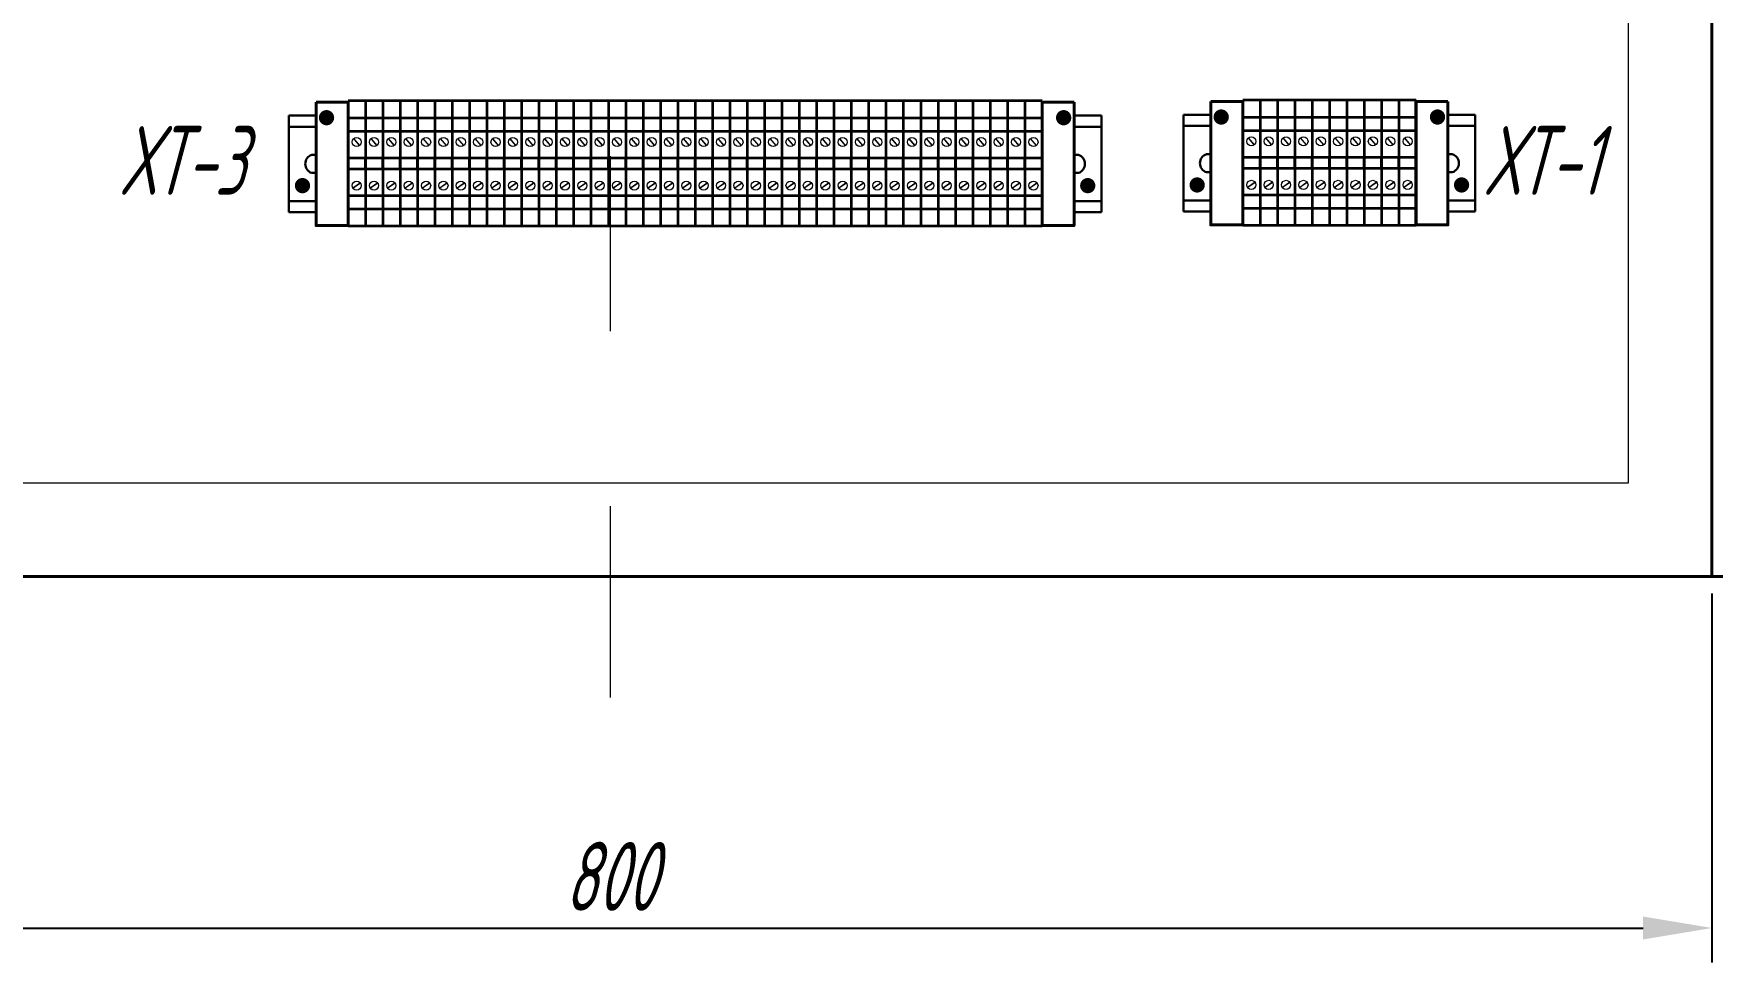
# Model space of a CAD drawing. Header units: millimetres. Extents: x 152217 to 562659, y 54507 to 219294.
# Drawn here: x 558374.8 to 558435.8, y 218995.5 to 219029.2 of the extents above; entities that cross this region are included whole.
import ezdxf

# ---------------------------------------------------------------- set-up
doc = ezdxf.new("R2010")
doc.units = ezdxf.units.MM
doc.linetypes.add('ОСЕВАЯ', pattern=[50.8, 31.75, -6.35, 6.35, -6.35])
doc.layers.get('0').update_dxf_attribs({"lineweight": 18})
doc.layers.get('Defpoints').update_dxf_attribs({"color": 139, "lineweight": 18})
doc.layers.add('текст', color=1, linetype='Continuous')
doc.styles.get("Standard").update_dxf_attribs({"font": 'simplex.shx', "width": 0.6, "oblique": 15})
doc.dimstyles.new('ISO-25', dxfattribs={"dimtxt": 2.5, "dimasz": 2.5, "dimexe": 1.25, "dimexo": 0.625, "dimtad": 1, "dimtxsty": 'Standard', "dimcen": 2.5, "dimadec": 0, "dimazin": 0, "dimtfac": 1, "dimtmove": 0, "dimatfit": 3, "dimfxl": 1, "dimarcsym": 0})

# ---------------------------------------------------------------- blocks, each defined once
blk = doc.blocks.new('*D49')
at = {"color": 0, "lineweight": -2, "transparency": 16777216}
for p, q in [((558355.772, 219008.856), (558355.772, 218995.465)), ((558435.772, 219008.856), (558435.772, 218995.465)), ((558358.272, 218996.715), (558433.272, 218996.715))]:
    blk.add_line(p, q, dxfattribs=at)
at = {"color": 0, "lineweight": -3, "transparency": 16777216}
for points in [[(558358.272, 218997.132), (558358.272, 218996.299), (558355.772, 218996.715)], [(558433.272, 218997.132), (558433.272, 218996.299), (558435.772, 218996.715)]]:
    blk.add_solid(points, dxfattribs=at)
at = {"layer": 'Defpoints', "color": 0, "lineweight": -3, "transparency": 16777216}
for p in [(558355.772, 219009.481), (558435.772, 219009.481), (558435.772, 218996.715)]:
    blk.add_point(p, dxfattribs=at)
at = {"color": 0, "transparency": 16777216, "insert": (558395.772, 218998.59), "char_height": 2.5, "attachment_point": 5}
blk.add_mtext('800', dxfattribs=at)

msp = doc.modelspace()

# ---------------------------------------------------------------- hatches: boundary and pattern name
at = {"ltscale": 0.5}
for points in [[(558385.1953, 219026.1321, 1), (558385.7498, 219026.1321, 1)], [(558412.5114, 219026.1321, -1), (558411.9569, 219026.1321, -1)], [(558417.678, 219026.1566, 1), (558418.2325, 219026.1566, 1)], [(558426.0841, 219026.1566, -1), (558425.5296, 219026.1566, -1)], [(558384.3209, 219023.6657, 1), (558384.8753, 219023.6657, 1)], [(558413.3858, 219023.6657, -1), (558412.8314, 219023.6657, -1)], [(558416.8036, 219023.6902, 1), (558417.358, 219023.6902, 1)], [(558426.9585, 219023.6902, -1), (558426.4041, 219023.6902, -1)]]:
    msp.add_hatch(color=256, dxfattribs=at).paths.add_polyline_path(points)

# ---------------------------------------------------------------- linework, layer by layer
at = {"color": 5, "linetype": 'ОСЕВАЯ', "lineweight": 20}
msp.add_line((558395.772, 219113.6353), (558395.772, 219005.0796), dxfattribs=at)
at = {"lineweight": 35}
for p, q in [((558386.8834, 219026.7422), (558386.2534, 219026.7422)), ((558386.2534, 219026.7422), (558386.2534, 219022.1922)), ((558386.2534, 219026.7422), (558386.2534, 219022.1922)), ((558386.8834, 219026.7422), (558386.8834, 219022.1922)), ((558387.5134, 219026.7422), (558386.8834, 219026.7422)), ((558386.8834, 219026.7422), (558386.8834, 219022.1922)), ((558387.5134, 219026.7422), (558387.5134, 219022.1922)), ((558388.1434, 219026.7422), (558387.5134, 219026.7422)), ((558387.5134, 219026.7422), (558387.5134, 219022.1922)), ((558388.1434, 219026.7422), (558388.1434, 219022.1922)), ((558388.7734, 219026.7422), (558388.1434, 219026.7422)), ((558388.1434, 219026.7422), (558388.1434, 219022.1922)), ((558388.7734, 219026.7422), (558388.7734, 219022.1922)), ((558389.4034, 219026.7422), (558388.7734, 219026.7422)), ((558388.7734, 219026.7422), (558388.7734, 219022.1922)), ((558389.4034, 219026.7422), (558389.4034, 219022.1922)), ((558390.0334, 219026.7422), (558389.4034, 219026.7422)), ((558389.4034, 219026.7422), (558389.4034, 219022.1922)), ((558390.0334, 219026.7422), (558390.0334, 219022.1922)), ((558390.6634, 219026.7422), (558390.0334, 219026.7422)), ((558390.0334, 219026.7422), (558390.0334, 219022.1922)), ((558390.6634, 219026.7422), (558390.6634, 219022.1922)), ((558391.2934, 219026.7422), (558390.6634, 219026.7422)), ((558390.6634, 219026.7422), (558390.6634, 219022.1922)), ((558391.2934, 219026.7422), (558391.2934, 219022.1922)), ((558391.9234, 219026.7422), (558391.2934, 219026.7422)), ((558391.2934, 219026.7422), (558391.2934, 219022.1922)), ((558391.9234, 219026.7422), (558391.9234, 219022.1922)), ((558392.5534, 219026.7422), (558391.9234, 219026.7422)), ((558391.9234, 219026.7422), (558391.9234, 219022.1922)), ((558392.5534, 219026.7422), (558392.5534, 219022.1922)), ((558393.1834, 219026.7422), (558392.5534, 219026.7422)), ((558392.5534, 219026.7422), (558392.5534, 219022.1922)), ((558393.1834, 219026.7422), (558393.1834, 219022.1922)), ((558393.8134, 219026.7422), (558393.1834, 219026.7422)), ((558393.1834, 219026.7422), (558393.1834, 219022.1922)), ((558393.8134, 219026.7422), (558393.8134, 219022.1922)), ((558394.4434, 219026.7422), (558393.8134, 219026.7422)), ((558393.8134, 219026.7422), (558393.8134, 219022.1922)), ((558394.4434, 219026.7422), (558394.4434, 219022.1922)), ((558395.0734, 219026.7422), (558394.4434, 219026.7422)), ((558394.4434, 219026.7422), (558394.4434, 219022.1922)), ((558395.0734, 219026.7422), (558395.0734, 219022.1922)), ((558395.7034, 219026.7422), (558395.0734, 219026.7422)), ((558395.0734, 219026.7422), (558395.0734, 219022.1922)), ((558395.7034, 219026.7422), (558395.7034, 219022.1922)), ((558396.3334, 219026.7422), (558395.7034, 219026.7422)), ((558395.7034, 219026.7422), (558395.7034, 219022.1922)), ((558396.3334, 219026.7422), (558396.3334, 219022.1922)), ((558396.9634, 219026.7422), (558396.3334, 219026.7422)), ((558396.3334, 219026.7422), (558396.3334, 219022.1922)), ((558396.9634, 219026.7422), (558396.9634, 219022.1922)), ((558397.5934, 219026.7422), (558396.9634, 219026.7422)), ((558396.9634, 219026.7422), (558396.9634, 219022.1922)), ((558397.5934, 219026.7422), (558397.5934, 219022.1922)), ((558398.2234, 219026.7422), (558397.5934, 219026.7422)), ((558397.5934, 219026.7422), (558397.5934, 219022.1922)), ((558398.2234, 219026.7422), (558398.2234, 219022.1922)), ((558398.8534, 219026.7422), (558398.2234, 219026.7422)), ((558398.2234, 219026.7422), (558398.2234, 219022.1922)), ((558398.8534, 219026.7422), (558398.8534, 219022.1922)), ((558399.4834, 219026.7422), (558398.8534, 219026.7422)), ((558398.8534, 219026.7422), (558398.8534, 219022.1922)), ((558399.4834, 219026.7422), (558399.4834, 219022.1922)), ((558400.1134, 219026.7422), (558399.4834, 219026.7422)), ((558399.4834, 219026.7422), (558399.4834, 219022.1922)), ((558400.1134, 219026.7422), (558400.1134, 219022.1922)), ((558400.7434, 219026.7422), (558400.1134, 219026.7422)), ((558400.1134, 219026.7422), (558400.1134, 219022.1922)), ((558400.7434, 219026.7422), (558400.7434, 219022.1922)), ((558401.3734, 219026.7422), (558400.7434, 219026.7422)), ((558400.7434, 219026.7422), (558400.7434, 219022.1922)), ((558401.3734, 219026.7422), (558401.3734, 219022.1922)), ((558402.0034, 219026.7422), (558401.3734, 219026.7422)), ((558401.3734, 219026.7422), (558401.3734, 219022.1922)), ((558402.0034, 219026.7422), (558402.0034, 219022.1922)), ((558402.6334, 219026.7422), (558402.0034, 219026.7422)), ((558402.0034, 219026.7422), (558402.0034, 219022.1922)), ((558402.6334, 219026.7422), (558402.6334, 219022.1922)), ((558403.2634, 219026.7422), (558402.6334, 219026.7422)), ((558402.6334, 219026.7422), (558402.6334, 219022.1922)), ((558403.2634, 219026.7422), (558403.2634, 219022.1922)), ((558403.8934, 219026.7422), (558403.2634, 219026.7422)), ((558403.2634, 219026.7422), (558403.2634, 219022.1922)), ((558403.8934, 219026.7422), (558403.8934, 219022.1922)), ((558404.5234, 219026.7422), (558403.8934, 219026.7422)), ((558403.8934, 219026.7422), (558403.8934, 219022.1922)), ((558404.5234, 219026.7422), (558404.5234, 219022.1922)), ((558405.1534, 219026.7422), (558404.5234, 219026.7422)), ((558404.5234, 219026.7422), (558404.5234, 219022.1922)), ((558405.1534, 219026.7422), (558405.1534, 219022.1922)), ((558405.7834, 219026.7422), (558405.1534, 219026.7422)), ((558405.1534, 219026.7422), (558405.1534, 219022.1922)), ((558405.7834, 219026.7422), (558405.7834, 219022.1922)), ((558406.4134, 219026.7422), (558405.7834, 219026.7422)), ((558405.7834, 219026.7422), (558405.7834, 219022.1922)), ((558406.4134, 219026.7422), (558406.4134, 219022.1922)), ((558407.0434, 219026.7422), (558406.4134, 219026.7422)), ((558406.4134, 219026.7422), (558406.4134, 219022.1922)), ((558407.0434, 219026.7422), (558407.0434, 219022.1922)), ((558407.6734, 219026.7422), (558407.0434, 219026.7422)), ((558407.0434, 219026.7422), (558407.0434, 219022.1922)), ((558407.6734, 219026.7422), (558407.6734, 219022.1922)), ((558408.3034, 219026.7422), (558407.6734, 219026.7422)), ((558407.6734, 219026.7422), (558407.6734, 219022.1922)), ((558408.3034, 219026.7422), (558408.3034, 219022.1922)), ((558408.9334, 219026.7422), (558408.3034, 219026.7422)), ((558408.3034, 219026.7422), (558408.3034, 219022.1922)), ((558408.9334, 219026.7422), (558408.9334, 219022.1922)), ((558409.5634, 219026.7422), (558408.9334, 219026.7422)), ((558408.9334, 219026.7422), (558408.9334, 219022.1922)), ((558409.5634, 219026.7422), (558409.5634, 219022.1922)), ((558410.1934, 219026.7422), (558409.5634, 219026.7422)), ((558409.5634, 219026.7422), (558409.5634, 219022.1922)), ((558410.1934, 219026.7422), (558410.1934, 219022.1922)), ((558410.8234, 219026.7422), (558410.1934, 219026.7422)), ((558410.1934, 219026.7422), (558410.1934, 219022.1922)), ((558410.8234, 219026.7422), (558410.8234, 219022.1922)), ((558411.4534, 219026.7422), (558410.8234, 219026.7422)), ((558410.8234, 219026.7422), (558410.8234, 219022.1922)), ((558411.4534, 219026.7422), (558411.4534, 219022.1922)), ((558411.4534, 219026.7422), (558411.4534, 219022.1922)), ((558419.3661, 219026.7666), (558418.7361, 219026.7666)), ((558418.7361, 219026.7666), (558418.7361, 219022.2166)), ((558419.3661, 219026.7666), (558419.3661, 219022.2166)), ((558419.9961, 219026.7666), (558419.3661, 219026.7666)), ((558419.3661, 219026.7666), (558419.3661, 219022.2166)), ((558419.9961, 219026.7666), (558419.9961, 219022.2166)), ((558420.6261, 219026.7666), (558419.9961, 219026.7666)), ((558419.9961, 219026.7666), (558419.9961, 219022.2166)), ((558420.6261, 219026.7666), (558420.6261, 219022.2166)), ((558421.2561, 219026.7666), (558420.6261, 219026.7666)), ((558420.6261, 219026.7666), (558420.6261, 219022.2166)), ((558421.2561, 219026.7666), (558421.2561, 219022.2166)), ((558421.8861, 219026.7666), (558421.2561, 219026.7666)), ((558421.2561, 219026.7666), (558421.2561, 219022.2166)), ((558421.8861, 219026.7666), (558421.8861, 219022.2166)), ((558422.5161, 219026.7666), (558421.8861, 219026.7666)), ((558421.8861, 219026.7666), (558421.8861, 219022.2166)), ((558422.5161, 219026.7666), (558422.5161, 219022.2166)), ((558423.1461, 219026.7666), (558422.5161, 219026.7666)), ((558422.5161, 219026.7666), (558422.5161, 219022.2166)), ((558423.1461, 219026.7666), (558423.1461, 219022.2166)), ((558423.7761, 219026.7666), (558423.1461, 219026.7666)), ((558423.1461, 219026.7666), (558423.1461, 219022.2166)), ((558423.7761, 219026.7666), (558423.7761, 219022.2166)), ((558424.4061, 219026.7666), (558423.7761, 219026.7666)), ((558423.7761, 219026.7666), (558423.7761, 219022.2166)), ((558424.4061, 219026.7666), (558424.4061, 219022.2166)), ((558425.0361, 219026.7666), (558424.4061, 219026.7666)), ((558424.4061, 219026.7666), (558424.4061, 219022.2166)), ((558425.0361, 219026.7666), (558425.0361, 219022.2166)), ((558386.8834, 219026.1172), (558386.2534, 219026.1172)), ((558387.5134, 219026.1172), (558386.8834, 219026.1172)), ((558388.1434, 219026.1172), (558387.5134, 219026.1172)), ((558388.7734, 219026.1172), (558388.1434, 219026.1172)), ((558389.4034, 219026.1172), (558388.7734, 219026.1172)), ((558390.0334, 219026.1172), (558389.4034, 219026.1172)), ((558390.6634, 219026.1172), (558390.0334, 219026.1172)), ((558391.2934, 219026.1172), (558390.6634, 219026.1172)), ((558391.9234, 219026.1172), (558391.2934, 219026.1172)), ((558392.5534, 219026.1172), (558391.9234, 219026.1172)), ((558393.1834, 219026.1172), (558392.5534, 219026.1172)), ((558393.8134, 219026.1172), (558393.1834, 219026.1172)), ((558394.4434, 219026.1172), (558393.8134, 219026.1172)), ((558395.0734, 219026.1172), (558394.4434, 219026.1172)), ((558395.7034, 219026.1172), (558395.0734, 219026.1172)), ((558396.3334, 219026.1172), (558395.7034, 219026.1172)), ((558396.9634, 219026.1172), (558396.3334, 219026.1172)), ((558397.5934, 219026.1172), (558396.9634, 219026.1172)), ((558398.2234, 219026.1172), (558397.5934, 219026.1172)), ((558398.8534, 219026.1172), (558398.2234, 219026.1172)), ((558399.4834, 219026.1172), (558398.8534, 219026.1172)), ((558400.1134, 219026.1172), (558399.4834, 219026.1172)), ((558400.7434, 219026.1172), (558400.1134, 219026.1172)), ((558401.3734, 219026.1172), (558400.7434, 219026.1172)), ((558402.0034, 219026.1172), (558401.3734, 219026.1172)), ((558402.6334, 219026.1172), (558402.0034, 219026.1172)), ((558403.2634, 219026.1172), (558402.6334, 219026.1172)), ((558403.8934, 219026.1172), (558403.2634, 219026.1172)), ((558404.5234, 219026.1172), (558403.8934, 219026.1172)), ((558405.1534, 219026.1172), (558404.5234, 219026.1172)), ((558405.7834, 219026.1172), (558405.1534, 219026.1172)), ((558406.4134, 219026.1172), (558405.7834, 219026.1172)), ((558407.0434, 219026.1172), (558406.4134, 219026.1172)), ((558407.6734, 219026.1172), (558407.0434, 219026.1172)), ((558408.3034, 219026.1172), (558407.6734, 219026.1172)), ((558408.9334, 219026.1172), (558408.3034, 219026.1172)), ((558409.5634, 219026.1172), (558408.9334, 219026.1172)), ((558410.1934, 219026.1172), (558409.5634, 219026.1172)), ((558410.8234, 219026.1172), (558410.1934, 219026.1172)), ((558411.4534, 219026.1172), (558410.8234, 219026.1172)), ((558419.3661, 219026.1416), (558418.7361, 219026.1416)), ((558419.3661, 219025.658), (558418.7361, 219025.658)), ((558419.9961, 219026.1416), (558419.3661, 219026.1416)), ((558419.9961, 219025.658), (558419.3661, 219025.658)), ((558420.6261, 219026.1416), (558419.9961, 219026.1416)), ((558420.6261, 219025.658), (558419.9961, 219025.658)), ((558421.2561, 219026.1416), (558420.6261, 219026.1416)), ((558421.2561, 219025.658), (558420.6261, 219025.658)), ((558421.8861, 219026.1416), (558421.2561, 219026.1416)), ((558421.8861, 219025.658), (558421.2561, 219025.658)), ((558422.5161, 219026.1416), (558421.8861, 219026.1416)), ((558422.5161, 219025.658), (558421.8861, 219025.658)), ((558423.1461, 219026.1416), (558422.5161, 219026.1416)), ((558423.1461, 219025.658), (558422.5161, 219025.658)), ((558423.7761, 219026.1416), (558423.1461, 219026.1416)), ((558423.7761, 219025.658), (558423.1461, 219025.658)), ((558424.4061, 219026.1416), (558423.7761, 219026.1416)), ((558424.4061, 219025.658), (558423.7761, 219025.658)), ((558425.0361, 219026.1416), (558424.4061, 219026.1416)), ((558425.0361, 219025.658), (558424.4061, 219025.658)), ((558386.8834, 219025.6336), (558386.2534, 219025.6336)), ((558387.5134, 219025.6336), (558386.8834, 219025.6336)), ((558388.1434, 219025.6336), (558387.5134, 219025.6336)), ((558388.7734, 219025.6336), (558388.1434, 219025.6336)), ((558389.4034, 219025.6336), (558388.7734, 219025.6336)), ((558390.0334, 219025.6336), (558389.4034, 219025.6336)), ((558390.6634, 219025.6336), (558390.0334, 219025.6336)), ((558391.2934, 219025.6336), (558390.6634, 219025.6336)), ((558391.9234, 219025.6336), (558391.2934, 219025.6336)), ((558392.5534, 219025.6336), (558391.9234, 219025.6336)), ((558393.1834, 219025.6336), (558392.5534, 219025.6336)), ((558393.8134, 219025.6336), (558393.1834, 219025.6336)), ((558394.4434, 219025.6336), (558393.8134, 219025.6336)), ((558395.0734, 219025.6336), (558394.4434, 219025.6336)), ((558395.7034, 219025.6336), (558395.0734, 219025.6336)), ((558396.3334, 219025.6336), (558395.7034, 219025.6336)), ((558396.9634, 219025.6336), (558396.3334, 219025.6336)), ((558397.5934, 219025.6336), (558396.9634, 219025.6336)), ((558398.2234, 219025.6336), (558397.5934, 219025.6336)), ((558398.8534, 219025.6336), (558398.2234, 219025.6336)), ((558399.4834, 219025.6336), (558398.8534, 219025.6336)), ((558400.1134, 219025.6336), (558399.4834, 219025.6336)), ((558400.7434, 219025.6336), (558400.1134, 219025.6336)), ((558401.3734, 219025.6336), (558400.7434, 219025.6336)), ((558402.0034, 219025.6336), (558401.3734, 219025.6336)), ((558402.6334, 219025.6336), (558402.0034, 219025.6336)), ((558403.2634, 219025.6336), (558402.6334, 219025.6336)), ((558403.8934, 219025.6336), (558403.2634, 219025.6336)), ((558404.5234, 219025.6336), (558403.8934, 219025.6336)), ((558405.1534, 219025.6336), (558404.5234, 219025.6336)), ((558405.7834, 219025.6336), (558405.1534, 219025.6336)), ((558406.4134, 219025.6336), (558405.7834, 219025.6336)), ((558407.0434, 219025.6336), (558406.4134, 219025.6336)), ((558407.6734, 219025.6336), (558407.0434, 219025.6336)), ((558408.3034, 219025.6336), (558407.6734, 219025.6336)), ((558408.9334, 219025.6336), (558408.3034, 219025.6336)), ((558409.5634, 219025.6336), (558408.9334, 219025.6336)), ((558410.1934, 219025.6336), (558409.5634, 219025.6336)), ((558410.8234, 219025.6336), (558410.1934, 219025.6336)), ((558411.4534, 219025.6336), (558410.8234, 219025.6336)), ((558386.8834, 219023.3007), (558386.2534, 219023.3007)), ((558387.5134, 219023.3007), (558386.8834, 219023.3007)), ((558388.1434, 219023.3007), (558387.5134, 219023.3007)), ((558388.7734, 219023.3007), (558388.1434, 219023.3007)), ((558389.4034, 219023.3007), (558388.7734, 219023.3007)), ((558390.0334, 219023.3007), (558389.4034, 219023.3007)), ((558390.6634, 219023.3007), (558390.0334, 219023.3007)), ((558391.2934, 219023.3007), (558390.6634, 219023.3007)), ((558391.9234, 219023.3007), (558391.2934, 219023.3007)), ((558392.5534, 219023.3007), (558391.9234, 219023.3007)), ((558393.1834, 219023.3007), (558392.5534, 219023.3007)), ((558393.8134, 219023.3007), (558393.1834, 219023.3007)), ((558394.4434, 219023.3007), (558393.8134, 219023.3007)), ((558395.0734, 219023.3007), (558394.4434, 219023.3007)), ((558395.7034, 219023.3007), (558395.0734, 219023.3007)), ((558396.3334, 219023.3007), (558395.7034, 219023.3007)), ((558396.9634, 219023.3007), (558396.3334, 219023.3007)), ((558397.5934, 219023.3007), (558396.9634, 219023.3007)), ((558398.2234, 219023.3007), (558397.5934, 219023.3007)), ((558398.8534, 219023.3007), (558398.2234, 219023.3007)), ((558399.4834, 219023.3007), (558398.8534, 219023.3007)), ((558400.1134, 219023.3007), (558399.4834, 219023.3007)), ((558400.7434, 219023.3007), (558400.1134, 219023.3007)), ((558401.3734, 219023.3007), (558400.7434, 219023.3007)), ((558402.0034, 219023.3007), (558401.3734, 219023.3007)), ((558402.6334, 219023.3007), (558402.0034, 219023.3007)), ((558403.2634, 219023.3007), (558402.6334, 219023.3007)), ((558403.8934, 219023.3007), (558403.2634, 219023.3007)), ((558404.5234, 219023.3007), (558403.8934, 219023.3007)), ((558405.1534, 219023.3007), (558404.5234, 219023.3007)), ((558405.7834, 219023.3007), (558405.1534, 219023.3007)), ((558406.4134, 219023.3007), (558405.7834, 219023.3007)), ((558407.0434, 219023.3007), (558406.4134, 219023.3007)), ((558407.6734, 219023.3007), (558407.0434, 219023.3007)), ((558408.3034, 219023.3007), (558407.6734, 219023.3007)), ((558408.9334, 219023.3007), (558408.3034, 219023.3007)), ((558409.5634, 219023.3007), (558408.9334, 219023.3007)), ((558410.1934, 219023.3007), (558409.5634, 219023.3007)), ((558410.8234, 219023.3007), (558410.1934, 219023.3007)), ((558411.4534, 219023.3007), (558410.8234, 219023.3007)), ((558419.3661, 219023.3252), (558418.7361, 219023.3252)), ((558419.9961, 219023.3252), (558419.3661, 219023.3252)), ((558420.6261, 219023.3252), (558419.9961, 219023.3252)), ((558421.2561, 219023.3252), (558420.6261, 219023.3252)), ((558421.8861, 219023.3252), (558421.2561, 219023.3252)), ((558422.5161, 219023.3252), (558421.8861, 219023.3252)), ((558423.1461, 219023.3252), (558422.5161, 219023.3252)), ((558423.7761, 219023.3252), (558423.1461, 219023.3252)), ((558424.4061, 219023.3252), (558423.7761, 219023.3252)), ((558425.0361, 219023.3252), (558424.4061, 219023.3252)), ((558386.8834, 219022.8172), (558386.2534, 219022.8172)), ((558387.5134, 219022.8172), (558386.8834, 219022.8172)), ((558388.1434, 219022.8172), (558387.5134, 219022.8172)), ((558388.7734, 219022.8172), (558388.1434, 219022.8172)), ((558389.4034, 219022.8172), (558388.7734, 219022.8172)), ((558390.0334, 219022.8172), (558389.4034, 219022.8172)), ((558390.6634, 219022.8172), (558390.0334, 219022.8172)), ((558391.2934, 219022.8172), (558390.6634, 219022.8172)), ((558391.9234, 219022.8172), (558391.2934, 219022.8172)), ((558392.5534, 219022.8172), (558391.9234, 219022.8172)), ((558393.1834, 219022.8172), (558392.5534, 219022.8172)), ((558393.8134, 219022.8172), (558393.1834, 219022.8172)), ((558394.4434, 219022.8172), (558393.8134, 219022.8172)), ((558395.0734, 219022.8172), (558394.4434, 219022.8172)), ((558395.7034, 219022.8172), (558395.0734, 219022.8172)), ((558396.3334, 219022.8172), (558395.7034, 219022.8172)), ((558396.9634, 219022.8172), (558396.3334, 219022.8172)), ((558397.5934, 219022.8172), (558396.9634, 219022.8172)), ((558398.2234, 219022.8172), (558397.5934, 219022.8172)), ((558398.8534, 219022.8172), (558398.2234, 219022.8172)), ((558399.4834, 219022.8172), (558398.8534, 219022.8172)), ((558400.1134, 219022.8172), (558399.4834, 219022.8172)), ((558400.7434, 219022.8172), (558400.1134, 219022.8172)), ((558401.3734, 219022.8172), (558400.7434, 219022.8172)), ((558402.0034, 219022.8172), (558401.3734, 219022.8172)), ((558402.6334, 219022.8172), (558402.0034, 219022.8172)), ((558403.2634, 219022.8172), (558402.6334, 219022.8172)), ((558403.8934, 219022.8172), (558403.2634, 219022.8172)), ((558404.5234, 219022.8172), (558403.8934, 219022.8172)), ((558405.1534, 219022.8172), (558404.5234, 219022.8172)), ((558405.7834, 219022.8172), (558405.1534, 219022.8172)), ((558406.4134, 219022.8172), (558405.7834, 219022.8172)), ((558407.0434, 219022.8172), (558406.4134, 219022.8172)), ((558407.6734, 219022.8172), (558407.0434, 219022.8172)), ((558408.3034, 219022.8172), (558407.6734, 219022.8172)), ((558408.9334, 219022.8172), (558408.3034, 219022.8172)), ((558409.5634, 219022.8172), (558408.9334, 219022.8172)), ((558410.1934, 219022.8172), (558409.5634, 219022.8172)), ((558410.8234, 219022.8172), (558410.1934, 219022.8172)), ((558411.4534, 219022.8172), (558410.8234, 219022.8172)), ((558419.3661, 219022.8416), (558418.7361, 219022.8416)), ((558419.9961, 219022.8416), (558419.3661, 219022.8416)), ((558420.6261, 219022.8416), (558419.9961, 219022.8416)), ((558421.2561, 219022.8416), (558420.6261, 219022.8416)), ((558421.8861, 219022.8416), (558421.2561, 219022.8416)), ((558422.5161, 219022.8416), (558421.8861, 219022.8416)), ((558423.1461, 219022.8416), (558422.5161, 219022.8416)), ((558423.7761, 219022.8416), (558423.1461, 219022.8416)), ((558424.4061, 219022.8416), (558423.7761, 219022.8416)), ((558425.0361, 219022.8416), (558424.4061, 219022.8416)), ((558386.8834, 219022.1922), (558386.2534, 219022.1922)), ((558387.5134, 219022.1922), (558386.8834, 219022.1922)), ((558388.1434, 219022.1922), (558387.5134, 219022.1922)), ((558388.7734, 219022.1922), (558388.1434, 219022.1922)), ((558389.4034, 219022.1922), (558388.7734, 219022.1922)), ((558390.0334, 219022.1922), (558389.4034, 219022.1922)), ((558390.6634, 219022.1922), (558390.0334, 219022.1922)), ((558391.2934, 219022.1922), (558390.6634, 219022.1922)), ((558391.9234, 219022.1922), (558391.2934, 219022.1922)), ((558392.5534, 219022.1922), (558391.9234, 219022.1922)), ((558393.1834, 219022.1922), (558392.5534, 219022.1922)), ((558393.8134, 219022.1922), (558393.1834, 219022.1922)), ((558394.4434, 219022.1922), (558393.8134, 219022.1922)), ((558395.0734, 219022.1922), (558394.4434, 219022.1922)), ((558395.7034, 219022.1922), (558395.0734, 219022.1922)), ((558396.3334, 219022.1922), (558395.7034, 219022.1922)), ((558396.9634, 219022.1922), (558396.3334, 219022.1922)), ((558397.5934, 219022.1922), (558396.9634, 219022.1922)), ((558398.2234, 219022.1922), (558397.5934, 219022.1922)), ((558398.8534, 219022.1922), (558398.2234, 219022.1922)), ((558399.4834, 219022.1922), (558398.8534, 219022.1922)), ((558400.1134, 219022.1922), (558399.4834, 219022.1922)), ((558400.7434, 219022.1922), (558400.1134, 219022.1922)), ((558401.3734, 219022.1922), (558400.7434, 219022.1922)), ((558402.0034, 219022.1922), (558401.3734, 219022.1922)), ((558402.6334, 219022.1922), (558402.0034, 219022.1922)), ((558403.2634, 219022.1922), (558402.6334, 219022.1922)), ((558403.8934, 219022.1922), (558403.2634, 219022.1922)), ((558404.5234, 219022.1922), (558403.8934, 219022.1922)), ((558405.1534, 219022.1922), (558404.5234, 219022.1922)), ((558405.7834, 219022.1922), (558405.1534, 219022.1922)), ((558406.4134, 219022.1922), (558405.7834, 219022.1922)), ((558407.0434, 219022.1922), (558406.4134, 219022.1922)), ((558407.6734, 219022.1922), (558407.0434, 219022.1922)), ((558408.3034, 219022.1922), (558407.6734, 219022.1922)), ((558408.9334, 219022.1922), (558408.3034, 219022.1922)), ((558409.5634, 219022.1922), (558408.9334, 219022.1922)), ((558410.1934, 219022.1922), (558409.5634, 219022.1922)), ((558410.8234, 219022.1922), (558410.1934, 219022.1922)), ((558411.4534, 219022.1922), (558410.8234, 219022.1922)), ((558419.3661, 219022.2166), (558418.7361, 219022.2166)), ((558419.9961, 219022.2166), (558419.3661, 219022.2166)), ((558420.6261, 219022.2166), (558419.9961, 219022.2166)), ((558421.2561, 219022.2166), (558420.6261, 219022.2166)), ((558421.8861, 219022.2166), (558421.2561, 219022.2166)), ((558422.5161, 219022.2166), (558421.8861, 219022.2166)), ((558423.1461, 219022.2166), (558422.5161, 219022.2166)), ((558423.7761, 219022.2166), (558423.1461, 219022.2166)), ((558424.4061, 219022.2166), (558423.7761, 219022.2166)), ((558425.0361, 219022.2166), (558424.4061, 219022.2166))]:
    msp.add_line(p, q, dxfattribs=at)
at = {"lineweight": 30}
for p, q in [((558385.0934, 219026.2066), (558384.1034, 219026.2066)), ((558384.1034, 219026.2066), (558384.1034, 219022.7066)), ((558385.0934, 219025.8066), (558384.1034, 219025.8066)), ((558412.6134, 219026.2066), (558413.6034, 219026.2066)), ((558412.6134, 219025.8066), (558413.6034, 219025.8066)), ((558413.6034, 219026.2066), (558413.6034, 219022.7066)), ((558417.5761, 219026.231), (558416.5861, 219026.231)), ((558416.5861, 219026.231), (558416.5861, 219022.731)), ((558417.5761, 219025.831), (558416.5861, 219025.831)), ((558426.1861, 219026.231), (558427.1761, 219026.231)), ((558426.1861, 219025.831), (558427.1761, 219025.831)), ((558427.1761, 219026.231), (558427.1761, 219022.731)), ((558385.0934, 219024.7869), (558384.934, 219024.7869)), ((558412.6134, 219024.7869), (558412.7727, 219024.7869)), ((558417.5761, 219024.8113), (558417.4167, 219024.8113)), ((558426.1861, 219024.8113), (558426.3454, 219024.8113)), ((558385.0934, 219024.1263), (558384.934, 219024.1263)), ((558412.6134, 219024.1263), (558412.7727, 219024.1263)), ((558417.5761, 219024.1507), (558417.4167, 219024.1507)), ((558426.1861, 219024.1507), (558426.3454, 219024.1507)), ((558385.0934, 219023.1066), (558384.1034, 219023.1066)), ((558384.1034, 219022.7066), (558385.0934, 219022.7066)), ((558412.6134, 219023.1066), (558413.6034, 219023.1066)), ((558413.6034, 219022.7066), (558412.6134, 219022.7066)), ((558417.5761, 219023.131), (558416.5861, 219023.131)), ((558416.5861, 219022.731), (558417.5761, 219022.731)), ((558426.1861, 219023.131), (558427.1761, 219023.131)), ((558427.1761, 219022.731), (558426.1861, 219022.731))]:
    msp.add_line(p, q, dxfattribs=at)
for p, q in [((558386.6724, 219025.121), (558386.4591, 219025.3725)), ((558386.6778, 219025.1256), (558386.4645, 219025.3771)), ((558387.3024, 219025.121), (558387.0891, 219025.3725)), ((558387.3078, 219025.1256), (558387.0945, 219025.3771)), ((558387.9324, 219025.121), (558387.7191, 219025.3725)), ((558387.9378, 219025.1256), (558387.7245, 219025.3771)), ((558388.5624, 219025.121), (558388.3491, 219025.3725)), ((558388.5678, 219025.1256), (558388.3545, 219025.3771)), ((558389.1924, 219025.121), (558388.9791, 219025.3725)), ((558389.1978, 219025.1256), (558388.9845, 219025.3771)), ((558389.8224, 219025.121), (558389.6091, 219025.3725)), ((558389.8278, 219025.1256), (558389.6145, 219025.3771)), ((558390.4524, 219025.121), (558390.2391, 219025.3725)), ((558390.4578, 219025.1256), (558390.2445, 219025.3771)), ((558391.0824, 219025.121), (558390.8691, 219025.3725)), ((558391.0878, 219025.1256), (558390.8745, 219025.3771)), ((558391.7124, 219025.121), (558391.4991, 219025.3725)), ((558391.7178, 219025.1256), (558391.5045, 219025.3771)), ((558392.3424, 219025.121), (558392.1291, 219025.3725)), ((558392.3478, 219025.1256), (558392.1345, 219025.3771)), ((558392.9724, 219025.121), (558392.7591, 219025.3725)), ((558392.9778, 219025.1256), (558392.7645, 219025.3771)), ((558393.6024, 219025.121), (558393.3891, 219025.3725)), ((558393.6078, 219025.1256), (558393.3945, 219025.3771)), ((558394.2324, 219025.121), (558394.0191, 219025.3725)), ((558394.2378, 219025.1256), (558394.0245, 219025.3771)), ((558394.8624, 219025.121), (558394.6491, 219025.3725)), ((558394.8678, 219025.1256), (558394.6545, 219025.3771)), ((558395.4924, 219025.121), (558395.2791, 219025.3725)), ((558395.4978, 219025.1256), (558395.2845, 219025.3771)), ((558396.1224, 219025.121), (558395.9091, 219025.3725)), ((558396.1278, 219025.1256), (558395.9145, 219025.3771)), ((558396.7524, 219025.121), (558396.5391, 219025.3725)), ((558396.7578, 219025.1256), (558396.5445, 219025.3771)), ((558397.3824, 219025.121), (558397.1691, 219025.3725)), ((558397.3878, 219025.1256), (558397.1745, 219025.3771)), ((558398.0124, 219025.121), (558397.7991, 219025.3725)), ((558398.0178, 219025.1256), (558397.8045, 219025.3771)), ((558398.6424, 219025.121), (558398.4291, 219025.3725)), ((558398.6478, 219025.1256), (558398.4345, 219025.3771)), ((558399.2724, 219025.121), (558399.0591, 219025.3725)), ((558399.2778, 219025.1256), (558399.0645, 219025.3771)), ((558399.9024, 219025.121), (558399.6891, 219025.3725)), ((558399.9078, 219025.1256), (558399.6945, 219025.3771)), ((558400.5324, 219025.121), (558400.3191, 219025.3725)), ((558400.5378, 219025.1256), (558400.3245, 219025.3771)), ((558401.1624, 219025.121), (558400.9491, 219025.3725)), ((558401.1678, 219025.1256), (558400.9545, 219025.3771)), ((558401.7924, 219025.121), (558401.5791, 219025.3725)), ((558401.7978, 219025.1256), (558401.5845, 219025.3771)), ((558402.4224, 219025.121), (558402.2091, 219025.3725)), ((558402.4278, 219025.1256), (558402.2145, 219025.3771)), ((558403.0524, 219025.121), (558402.8391, 219025.3725)), ((558403.0578, 219025.1256), (558402.8445, 219025.3771)), ((558403.6824, 219025.121), (558403.4691, 219025.3725)), ((558403.6878, 219025.1256), (558403.4745, 219025.3771)), ((558404.3124, 219025.121), (558404.0991, 219025.3725)), ((558404.3178, 219025.1256), (558404.1045, 219025.3771)), ((558404.9424, 219025.121), (558404.7291, 219025.3725)), ((558404.9478, 219025.1256), (558404.7345, 219025.3771)), ((558405.5724, 219025.121), (558405.3591, 219025.3725)), ((558405.5778, 219025.1256), (558405.3645, 219025.3771)), ((558406.2024, 219025.121), (558405.9891, 219025.3725)), ((558406.2078, 219025.1256), (558405.9945, 219025.3771)), ((558406.8324, 219025.121), (558406.6191, 219025.3725)), ((558406.8378, 219025.1256), (558406.6245, 219025.3771)), ((558407.4624, 219025.121), (558407.2491, 219025.3725)), ((558407.4678, 219025.1256), (558407.2545, 219025.3771)), ((558408.0924, 219025.121), (558407.8791, 219025.3725)), ((558408.0978, 219025.1256), (558407.8845, 219025.3771)), ((558408.7224, 219025.121), (558408.5091, 219025.3725)), ((558408.7278, 219025.1256), (558408.5145, 219025.3771)), ((558409.3524, 219025.121), (558409.1391, 219025.3725)), ((558409.3578, 219025.1256), (558409.1445, 219025.3771)), ((558409.9824, 219025.121), (558409.7691, 219025.3725)), ((558409.9878, 219025.1256), (558409.7745, 219025.3771)), ((558410.6124, 219025.121), (558410.3991, 219025.3725)), ((558410.6178, 219025.1256), (558410.4045, 219025.3771)), ((558411.2424, 219025.121), (558411.0291, 219025.3725)), ((558411.2478, 219025.1256), (558411.0345, 219025.3771)), ((558419.1551, 219025.1454), (558418.9418, 219025.3969)), ((558419.1606, 219025.1501), (558418.9473, 219025.4015)), ((558419.7851, 219025.1454), (558419.5718, 219025.3969)), ((558419.7906, 219025.1501), (558419.5773, 219025.4015)), ((558420.4151, 219025.1454), (558420.2018, 219025.3969)), ((558420.4206, 219025.1501), (558420.2073, 219025.4015)), ((558421.0451, 219025.1454), (558420.8318, 219025.3969)), ((558421.0506, 219025.1501), (558420.8373, 219025.4015)), ((558421.6751, 219025.1454), (558421.4618, 219025.3969)), ((558421.6806, 219025.1501), (558421.4673, 219025.4015)), ((558422.3051, 219025.1454), (558422.0918, 219025.3969)), ((558422.3106, 219025.1501), (558422.0973, 219025.4015)), ((558422.9351, 219025.1454), (558422.7218, 219025.3969)), ((558422.9406, 219025.1501), (558422.7273, 219025.4015)), ((558423.5651, 219025.1454), (558423.3518, 219025.3969)), ((558423.5706, 219025.1501), (558423.3573, 219025.4015)), ((558424.1951, 219025.1454), (558423.9818, 219025.3969)), ((558424.2006, 219025.1501), (558423.9873, 219025.4015)), ((558424.8251, 219025.1454), (558424.6118, 219025.3969)), ((558424.8306, 219025.1501), (558424.6173, 219025.4015)), ((558386.7035, 219023.7625), (558386.4312, 219023.5766)), ((558386.7076, 219023.7566), (558386.4352, 219023.5707)), ((558387.3335, 219023.7625), (558387.0612, 219023.5766)), ((558387.3376, 219023.7566), (558387.0652, 219023.5707)), ((558387.9635, 219023.7625), (558387.6912, 219023.5766)), ((558387.9676, 219023.7566), (558387.6952, 219023.5707)), ((558388.5935, 219023.7625), (558388.3212, 219023.5766)), ((558388.5976, 219023.7566), (558388.3252, 219023.5707)), ((558389.2235, 219023.7625), (558388.9512, 219023.5766)), ((558389.2276, 219023.7566), (558388.9552, 219023.5707)), ((558389.8535, 219023.7625), (558389.5812, 219023.5766)), ((558389.8576, 219023.7566), (558389.5852, 219023.5707)), ((558390.4835, 219023.7625), (558390.2112, 219023.5766)), ((558390.4876, 219023.7566), (558390.2152, 219023.5707)), ((558391.1135, 219023.7625), (558390.8412, 219023.5766)), ((558391.1176, 219023.7566), (558390.8452, 219023.5707)), ((558391.7435, 219023.7625), (558391.4712, 219023.5766)), ((558391.7476, 219023.7566), (558391.4752, 219023.5707)), ((558392.3735, 219023.7625), (558392.1012, 219023.5766)), ((558392.3776, 219023.7566), (558392.1052, 219023.5707)), ((558393.0035, 219023.7625), (558392.7312, 219023.5766)), ((558393.0076, 219023.7566), (558392.7352, 219023.5707)), ((558393.6335, 219023.7625), (558393.3612, 219023.5766)), ((558393.6376, 219023.7566), (558393.3652, 219023.5707)), ((558394.2635, 219023.7625), (558393.9912, 219023.5766)), ((558394.2676, 219023.7566), (558393.9952, 219023.5707)), ((558394.8935, 219023.7625), (558394.6212, 219023.5766)), ((558394.8976, 219023.7566), (558394.6252, 219023.5707)), ((558395.5235, 219023.7625), (558395.2512, 219023.5766)), ((558395.5276, 219023.7566), (558395.2552, 219023.5707)), ((558396.1535, 219023.7625), (558395.8812, 219023.5766)), ((558396.1576, 219023.7566), (558395.8852, 219023.5707)), ((558396.7835, 219023.7625), (558396.5112, 219023.5766)), ((558396.7876, 219023.7566), (558396.5152, 219023.5707)), ((558397.4135, 219023.7625), (558397.1412, 219023.5766)), ((558397.4176, 219023.7566), (558397.1452, 219023.5707)), ((558398.0435, 219023.7625), (558397.7712, 219023.5766)), ((558398.0476, 219023.7566), (558397.7752, 219023.5707)), ((558398.6735, 219023.7625), (558398.4012, 219023.5766)), ((558398.6776, 219023.7566), (558398.4052, 219023.5707)), ((558399.3035, 219023.7625), (558399.0312, 219023.5766)), ((558399.3076, 219023.7566), (558399.0352, 219023.5707)), ((558399.9335, 219023.7625), (558399.6612, 219023.5766)), ((558399.9376, 219023.7566), (558399.6652, 219023.5707)), ((558400.5635, 219023.7625), (558400.2912, 219023.5766)), ((558400.5676, 219023.7566), (558400.2952, 219023.5707)), ((558401.1935, 219023.7625), (558400.9212, 219023.5766)), ((558401.1976, 219023.7566), (558400.9252, 219023.5707)), ((558401.8235, 219023.7625), (558401.5512, 219023.5766)), ((558401.8276, 219023.7566), (558401.5552, 219023.5707)), ((558402.4535, 219023.7625), (558402.1812, 219023.5766)), ((558402.4576, 219023.7566), (558402.1852, 219023.5707)), ((558403.0835, 219023.7625), (558402.8112, 219023.5766)), ((558403.0876, 219023.7566), (558402.8152, 219023.5707)), ((558403.7135, 219023.7625), (558403.4412, 219023.5766)), ((558403.7176, 219023.7566), (558403.4452, 219023.5707)), ((558404.3435, 219023.7625), (558404.0712, 219023.5766)), ((558404.3476, 219023.7566), (558404.0752, 219023.5707)), ((558404.9735, 219023.7625), (558404.7012, 219023.5766)), ((558404.9776, 219023.7566), (558404.7052, 219023.5707)), ((558405.6035, 219023.7625), (558405.3312, 219023.5766)), ((558405.6076, 219023.7566), (558405.3352, 219023.5707)), ((558406.2335, 219023.7625), (558405.9612, 219023.5766)), ((558406.2376, 219023.7566), (558405.9652, 219023.5707)), ((558406.8635, 219023.7625), (558406.5912, 219023.5766)), ((558406.8676, 219023.7566), (558406.5952, 219023.5707)), ((558407.4935, 219023.7625), (558407.2212, 219023.5766)), ((558407.4976, 219023.7566), (558407.2252, 219023.5707)), ((558408.1235, 219023.7625), (558407.8512, 219023.5766)), ((558408.1276, 219023.7566), (558407.8552, 219023.5707)), ((558408.7535, 219023.7625), (558408.4812, 219023.5766)), ((558408.7576, 219023.7566), (558408.4852, 219023.5707)), ((558409.3835, 219023.7625), (558409.1112, 219023.5766)), ((558409.3876, 219023.7566), (558409.1152, 219023.5707)), ((558410.0135, 219023.7625), (558409.7412, 219023.5766)), ((558410.0176, 219023.7566), (558409.7452, 219023.5707)), ((558410.6435, 219023.7625), (558410.3712, 219023.5766)), ((558410.6476, 219023.7566), (558410.3752, 219023.5707)), ((558411.2735, 219023.7625), (558411.0012, 219023.5766)), ((558411.2776, 219023.7566), (558411.0052, 219023.5707)), ((558419.1862, 219023.7869), (558418.9139, 219023.601)), ((558419.1903, 219023.781), (558418.9179, 219023.5951)), ((558419.8162, 219023.7869), (558419.5439, 219023.601)), ((558419.8203, 219023.781), (558419.5479, 219023.5951)), ((558420.4462, 219023.7869), (558420.1739, 219023.601)), ((558420.4503, 219023.781), (558420.1779, 219023.5951)), ((558421.0762, 219023.7869), (558420.8039, 219023.601)), ((558421.0803, 219023.781), (558420.8079, 219023.5951)), ((558421.7062, 219023.7869), (558421.4339, 219023.601)), ((558421.7103, 219023.781), (558421.4379, 219023.5951)), ((558422.3362, 219023.7869), (558422.0639, 219023.601)), ((558422.3403, 219023.781), (558422.0679, 219023.5951)), ((558422.9662, 219023.7869), (558422.6939, 219023.601)), ((558422.9703, 219023.781), (558422.6979, 219023.5951)), ((558423.5962, 219023.7869), (558423.3239, 219023.601)), ((558423.6003, 219023.781), (558423.3279, 219023.5951)), ((558424.2262, 219023.7869), (558423.9539, 219023.601)), ((558424.2303, 219023.781), (558423.9579, 219023.5951)), ((558424.8562, 219023.7869), (558424.5839, 219023.601)), ((558424.8603, 219023.781), (558424.5879, 219023.5951))]:
    msp.add_line(p, q)
at = {"lineweight": 40}
for points in [[(558355.7645, 219109.481), (558435.7645, 219109.481), (558435.7645, 219009.481), (558355.7645, 219009.481)], [(558435.7645, 219109.481), (558515.7645, 219109.481), (558515.7645, 219009.481), (558435.7645, 219009.481)], [(558385.0934, 219026.6966), (558386.2534, 219026.6966), (558386.2534, 219022.2166), (558385.0934, 219022.2166)], [(558412.6134, 219026.6966), (558411.4534, 219026.6966), (558411.4534, 219022.2166), (558412.6134, 219022.2166)], [(558417.5761, 219026.721), (558418.7361, 219026.721), (558418.7361, 219022.241), (558417.5761, 219022.241)], [(558426.1861, 219026.721), (558425.0261, 219026.721), (558425.0261, 219022.241), (558426.1861, 219022.241)]]:
    msp.add_lwpolyline(points, close=True, dxfattribs=at)
msp.add_lwpolyline([(558358.772, 219106.6379), (558432.7251, 219106.6379), (558432.7251, 219012.8662), (558358.772, 219012.8662)], close=True)
at = {"lineweight": 35}
for points in [[(558386.8834, 219024.6758), (558386.8834, 219024.2577), (558386.2534, 219024.2577), (558386.2534, 219024.6758)], [(558387.5134, 219024.6758), (558387.5134, 219024.2577), (558386.8834, 219024.2577), (558386.8834, 219024.6758)], [(558388.1434, 219024.6758), (558388.1434, 219024.2577), (558387.5134, 219024.2577), (558387.5134, 219024.6758)], [(558388.7734, 219024.6758), (558388.7734, 219024.2577), (558388.1434, 219024.2577), (558388.1434, 219024.6758)], [(558389.4034, 219024.6758), (558389.4034, 219024.2577), (558388.7734, 219024.2577), (558388.7734, 219024.6758)], [(558390.0334, 219024.6758), (558390.0334, 219024.2577), (558389.4034, 219024.2577), (558389.4034, 219024.6758)], [(558390.6634, 219024.6758), (558390.6634, 219024.2577), (558390.0334, 219024.2577), (558390.0334, 219024.6758)], [(558391.2934, 219024.6758), (558391.2934, 219024.2577), (558390.6634, 219024.2577), (558390.6634, 219024.6758)], [(558391.9234, 219024.6758), (558391.9234, 219024.2577), (558391.2934, 219024.2577), (558391.2934, 219024.6758)], [(558392.5534, 219024.6758), (558392.5534, 219024.2577), (558391.9234, 219024.2577), (558391.9234, 219024.6758)], [(558393.1834, 219024.6758), (558393.1834, 219024.2577), (558392.5534, 219024.2577), (558392.5534, 219024.6758)], [(558393.8134, 219024.6758), (558393.8134, 219024.2577), (558393.1834, 219024.2577), (558393.1834, 219024.6758)], [(558394.4434, 219024.6758), (558394.4434, 219024.2577), (558393.8134, 219024.2577), (558393.8134, 219024.6758)], [(558395.0734, 219024.6758), (558395.0734, 219024.2577), (558394.4434, 219024.2577), (558394.4434, 219024.6758)], [(558395.7034, 219024.6758), (558395.7034, 219024.2577), (558395.0734, 219024.2577), (558395.0734, 219024.6758)], [(558396.3334, 219024.6758), (558396.3334, 219024.2577), (558395.7034, 219024.2577), (558395.7034, 219024.6758)], [(558396.9634, 219024.6758), (558396.9634, 219024.2577), (558396.3334, 219024.2577), (558396.3334, 219024.6758)], [(558397.5934, 219024.6758), (558397.5934, 219024.2577), (558396.9634, 219024.2577), (558396.9634, 219024.6758)], [(558398.2234, 219024.6758), (558398.2234, 219024.2577), (558397.5934, 219024.2577), (558397.5934, 219024.6758)], [(558398.8534, 219024.6758), (558398.8534, 219024.2577), (558398.2234, 219024.2577), (558398.2234, 219024.6758)], [(558399.4834, 219024.6758), (558399.4834, 219024.2577), (558398.8534, 219024.2577), (558398.8534, 219024.6758)], [(558400.1134, 219024.6758), (558400.1134, 219024.2577), (558399.4834, 219024.2577), (558399.4834, 219024.6758)], [(558400.7434, 219024.6758), (558400.7434, 219024.2577), (558400.1134, 219024.2577), (558400.1134, 219024.6758)], [(558401.3734, 219024.6758), (558401.3734, 219024.2577), (558400.7434, 219024.2577), (558400.7434, 219024.6758)], [(558402.0034, 219024.6758), (558402.0034, 219024.2577), (558401.3734, 219024.2577), (558401.3734, 219024.6758)], [(558402.6334, 219024.6758), (558402.6334, 219024.2577), (558402.0034, 219024.2577), (558402.0034, 219024.6758)], [(558403.2634, 219024.6758), (558403.2634, 219024.2577), (558402.6334, 219024.2577), (558402.6334, 219024.6758)], [(558403.8934, 219024.6758), (558403.8934, 219024.2577), (558403.2634, 219024.2577), (558403.2634, 219024.6758)], [(558404.5234, 219024.6758), (558404.5234, 219024.2577), (558403.8934, 219024.2577), (558403.8934, 219024.6758)], [(558405.1534, 219024.6758), (558405.1534, 219024.2577), (558404.5234, 219024.2577), (558404.5234, 219024.6758)], [(558405.7834, 219024.6758), (558405.7834, 219024.2577), (558405.1534, 219024.2577), (558405.1534, 219024.6758)], [(558406.4134, 219024.6758), (558406.4134, 219024.2577), (558405.7834, 219024.2577), (558405.7834, 219024.6758)], [(558407.0434, 219024.6758), (558407.0434, 219024.2577), (558406.4134, 219024.2577), (558406.4134, 219024.6758)], [(558407.6734, 219024.6758), (558407.6734, 219024.2577), (558407.0434, 219024.2577), (558407.0434, 219024.6758)], [(558408.3034, 219024.6758), (558408.3034, 219024.2577), (558407.6734, 219024.2577), (558407.6734, 219024.6758)], [(558408.9334, 219024.6758), (558408.9334, 219024.2577), (558408.3034, 219024.2577), (558408.3034, 219024.6758)], [(558409.5634, 219024.6758), (558409.5634, 219024.2577), (558408.9334, 219024.2577), (558408.9334, 219024.6758)], [(558410.1934, 219024.6758), (558410.1934, 219024.2577), (558409.5634, 219024.2577), (558409.5634, 219024.6758)], [(558410.8234, 219024.6758), (558410.8234, 219024.2577), (558410.1934, 219024.2577), (558410.1934, 219024.6758)], [(558411.4534, 219024.6758), (558411.4534, 219024.2577), (558410.8234, 219024.2577), (558410.8234, 219024.6758)], [(558419.3661, 219024.7002), (558419.3661, 219024.2821), (558418.7361, 219024.2821), (558418.7361, 219024.7002)], [(558419.9961, 219024.7002), (558419.9961, 219024.2821), (558419.3661, 219024.2821), (558419.3661, 219024.7002)], [(558420.6261, 219024.7002), (558420.6261, 219024.2821), (558419.9961, 219024.2821), (558419.9961, 219024.7002)], [(558421.2561, 219024.7002), (558421.2561, 219024.2821), (558420.6261, 219024.2821), (558420.6261, 219024.7002)], [(558421.8861, 219024.7002), (558421.8861, 219024.2821), (558421.2561, 219024.2821), (558421.2561, 219024.7002)], [(558422.5161, 219024.7002), (558422.5161, 219024.2821), (558421.8861, 219024.2821), (558421.8861, 219024.7002)], [(558423.1461, 219024.7002), (558423.1461, 219024.2821), (558422.5161, 219024.2821), (558422.5161, 219024.7002)], [(558423.7761, 219024.7002), (558423.7761, 219024.2821), (558423.1461, 219024.2821), (558423.1461, 219024.7002)], [(558424.4061, 219024.7002), (558424.4061, 219024.2821), (558423.7761, 219024.2821), (558423.7761, 219024.7002)], [(558425.0361, 219024.7002), (558425.0361, 219024.2821), (558424.4061, 219024.2821), (558424.4061, 219024.7002)]]:
    msp.add_lwpolyline(points, close=True, dxfattribs=at)
for centre in [(558386.5681, 219025.2488), (558387.1981, 219025.2488), (558387.8281, 219025.2488), (558388.4581, 219025.2488), (558389.0881, 219025.2488), (558389.7181, 219025.2488), (558390.3481, 219025.2488), (558390.9781, 219025.2488), (558391.6081, 219025.2488), (558392.2381, 219025.2488), (558392.8681, 219025.2488), (558393.4981, 219025.2488), (558394.1281, 219025.2488), (558394.7581, 219025.2488), (558395.3881, 219025.2488), (558396.0181, 219025.2488), (558396.6481, 219025.2488), (558397.2781, 219025.2488), (558397.9081, 219025.2488), (558398.5381, 219025.2488), (558399.1681, 219025.2488), (558399.7981, 219025.2488), (558400.4281, 219025.2488), (558401.0581, 219025.2488), (558401.6881, 219025.2488), (558402.3181, 219025.2488), (558402.9481, 219025.2488), (558403.5781, 219025.2488), (558404.2081, 219025.2488), (558404.8381, 219025.2488), (558405.4681, 219025.2488), (558406.0981, 219025.2488), (558406.7281, 219025.2488), (558407.3581, 219025.2488), (558407.9881, 219025.2488), (558408.6181, 219025.2488), (558409.2481, 219025.2488), (558409.8781, 219025.2488), (558410.5081, 219025.2488), (558411.1381, 219025.2488), (558419.0508, 219025.2733), (558419.6808, 219025.2733), (558420.3108, 219025.2733), (558420.9408, 219025.2733), (558421.5708, 219025.2733), (558422.2008, 219025.2733), (558422.8308, 219025.2733), (558423.4608, 219025.2733), (558424.0908, 219025.2733), (558424.7208, 219025.2733), (558386.5679, 219023.669), (558387.1979, 219023.669), (558387.8279, 219023.669), (558388.4579, 219023.669), (558389.0879, 219023.669), (558389.7179, 219023.669), (558390.3479, 219023.669), (558390.9779, 219023.669), (558391.6079, 219023.669), (558392.2379, 219023.669), (558392.8679, 219023.669), (558393.4979, 219023.669), (558394.1279, 219023.669), (558394.7579, 219023.669), (558395.3879, 219023.669), (558396.0179, 219023.669), (558396.6479, 219023.669), (558397.2779, 219023.669), (558397.9079, 219023.669), (558398.5379, 219023.669), (558399.1679, 219023.669), (558399.7979, 219023.669), (558400.4279, 219023.669), (558401.0579, 219023.669), (558401.6879, 219023.669), (558402.3179, 219023.669), (558402.9479, 219023.669), (558403.5779, 219023.669), (558404.2079, 219023.669), (558404.8379, 219023.669), (558405.4679, 219023.669), (558406.0979, 219023.669), (558406.7279, 219023.669), (558407.3579, 219023.669), (558407.9879, 219023.669), (558408.6179, 219023.669), (558409.2479, 219023.669), (558409.8779, 219023.669), (558410.5079, 219023.669), (558411.1379, 219023.669), (558419.0506, 219023.6934), (558419.6806, 219023.6934), (558420.3106, 219023.6934), (558420.9406, 219023.6934), (558421.5706, 219023.6934), (558422.2006, 219023.6934), (558422.8306, 219023.6934), (558423.4606, 219023.6934), (558424.0906, 219023.6934), (558424.7206, 219023.6934)]:
    msp.add_circle(centre, 0.165)
at = {"lineweight": 30}
for centre, start, end in [((558385.0483, 219024.4566), 109.087384, 250.912616), ((558412.6584, 219024.4566), 289.087384, 70.912616), ((558417.531, 219024.481), 109.087384, 250.912616), ((558426.2311, 219024.481), 289.087384, 70.912616)]:
    msp.add_arc(centre, 0.3495, start, end, dxfattribs=at)

# ---------------------------------------------------------------- texts
at = {"layer": 'текст', "oblique": 15, "width": 0.6}
for s, p in [('ХТ-3', (558378.0194, 219023.3323)), ('ХТ-1', (558427.545, 219023.3323))]:
    msp.add_text(s, height=2.5, dxfattribs=at).set_placement(p)

# ---------------------------------------------------------------- dimensions: what is measured, and where the dimension line sits
dim = msp.add_linear_dim(base=(558435.772, 218996.7154), p1=(558355.772, 219009.481), p2=(558435.772, 219009.481), dimstyle='ISO-25', override={"dimdec": 0, "dimlfac": 10})
dim.commit()
dim.dimension.update_dxf_attribs({"geometry": '*D49', "text_midpoint": (558395.772, 218998.5904)})

doc.saveas('drawing.dxf')
